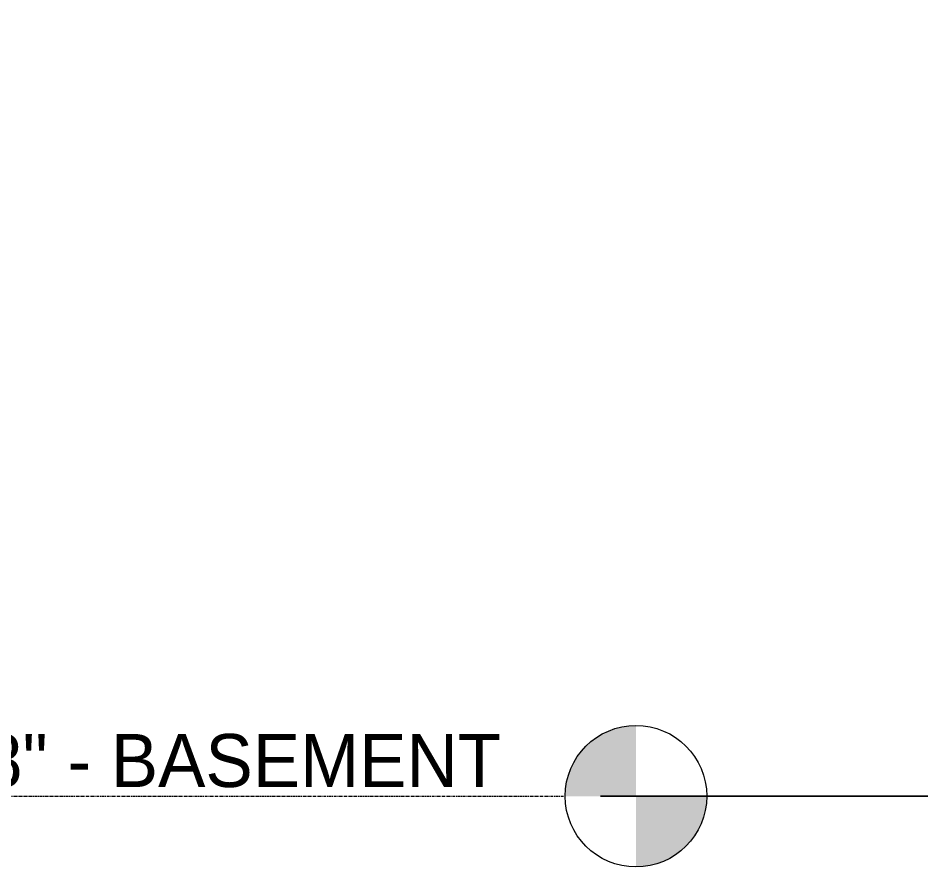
# Model space of a CAD drawing. Header units: inches. Extents: x -4168 to 4202, y -264 to 629.
# Drawn here: x -1923.7 to -1770.6, y -164 to -20 of the extents above; entities that cross this region are included whole.
import ezdxf

# ---------------------------------------------------------------- set-up
doc = ezdxf.new("R2010")
doc.units = ezdxf.units.IN
doc.header["$MEASUREMENT"] = 0
doc.linetypes.add('Grid Line 1_2_', pattern=[0.875, 0.5, -0.125, 0.125, -0.125])
for name, color, linetype, lineweight in [('A-ANNO-DIMS', 211, 'Continuous', 9), ('A-ANNO-DIMS-96', 211, 'Continuous', 9), ('A-FLOR-LEVL', 51, 'Continuous', 9), ('A-FLOR-LEVL-1', 51, 'Grid Line 1_2_', 9)]:
    doc.layers.add(name, color=color, linetype=linetype, lineweight=lineweight)
doc.styles.add('Century Gothic', font='ufonts.com_century-gothic.ttf', dxfattribs={"height": 9})
doc.dimstyles.new('OD__1_8__Tol__', dxfattribs={"dimscale": 12, "dimtxt": 9.397514, "dimasz": 1, "dimexe": 0.75, "dimexo": 0.5, "dimgap": 0.125, "dimtad": 1, "dimdec": 3, "dimrnd": 0.125, "dimzin": 3, "dimdsep": 46, "dimlunit": 4, "dimtxsty": 'Century Gothic', "dimblk1": 'OBLIQUE', "dimblk2": 'OBLIQUE', "dimsah": 1, "dimcen": 0.09, "dimdle": 0.75, "dimazin": 0, "dimtfac": 1, "dimtdec": 4, "dimtix": 1, "dimtmove": 0, "dimatfit": 3, "dimfxl": 1, "dimtvp": 1, "dimtfill": 1, "dimfrac": 2, "dimtolj": 1, "dimtzin": 0, "dimarcsym": 2})

# ---------------------------------------------------------------- blocks, each defined once
blk = doc.blocks.new('Level - Level Head - Circle-50818-BUILDING ELEVATION - WEST')
at = {"layer": 'A-FLOR-LEVL'}
h = blk.add_hatch(color=256, dxfattribs=at)
edge = h.paths.add_edge_path(flags=0)
edge.add_line((-1818.95, 0), (-1830.95, 0))
edge.add_arc((-1818.95, 0), 12, 90, 180, ccw=False)
edge.add_line((-1818.95, 12), (-1818.95, 0))
h = blk.add_hatch(color=256, dxfattribs=at)
edge = h.paths.add_edge_path(flags=0)
edge.add_line((-1818.95, -12), (-1818.95, 0))
edge.add_line((-1818.95, 0), (-1806.95, 0))
edge.add_arc((-1818.95, 0), 12, 270, 360, ccw=False)
blk.add_circle((-1818.95, 0), 12, dxfattribs=at)
blk = doc.blocks.new('DIMBLOCK3-BUILDING ELEVATION - WEST')
at = {"layer": 'A-ANNO-DIMS-96', "lineweight": 50}
for p, q in [((-1692.95, 0), (-1698.95, 6)), ((-1692.95, 0), (-1686.95, -6)), ((-1692.95, -152), (-1698.95, -146)), ((-1692.95, -152), (-1686.95, -158))]:
    blk.add_line(p, q, dxfattribs=at)
at = {"layer": 'A-ANNO-DIMS-96'}
for p, q in [((-1824.95, 0), (-1683.95, 0)), ((-1692.95, 0), (-1824.95, 0)), ((-1692.95, 0), (-1692.95, -161)), ((-1824.95, -152), (-1683.95, -152)), ((-1692.95, -152), (-1824.95, -152))]:
    blk.add_line(p, q, dxfattribs=at)
at = {"layer": 'A-ANNO-DIMS-96', "color": 0, "insert": (-1705.98, -95.24), "char_height": 9, "width": 46.1821, "attachment_point": 1, "rotation": 90, "line_spacing_factor": 0.984502, "style": 'Century Gothic', "bg_fill": 3, "box_fill_scale": 1.25, "bg_fill_color": 256, "bg_fill_true_color": 13158600, "bg_fill_transparency": 0}
blk.add_mtext('12\' - 8"', dxfattribs=at)
blk = doc.blocks.new('_Oblique')
at = {"color": 0, "linetype": 'ByBlock', "lineweight": -2}
blk.add_line((-0.5, -0.5), (0.5, 0.5), dxfattribs=at)

msp = doc.modelspace()

# ---------------------------------------------------------------- linework, layer by layer
at = {"layer": 'A-FLOR-LEVL-1'}
msp.add_line((-4167.9645, -152), (-1830.9484, -152), dxfattribs=at)

# ---------------------------------------------------------------- block references
at = {"layer": 'A-FLOR-LEVL'}
msp.add_blockref('Level - Level Head - Circle-50818-BUILDING ELEVATION - WEST', (0, -152), dxfattribs=at)

# ---------------------------------------------------------------- texts
at = {"layer": 'A-FLOR-LEVL', "insert": (-1960.0687, -141.4492), "char_height": 9, "width": 142.713, "attachment_point": 1, "style": 'Century Gothic'}
msp.add_mtext('-12\' - 8" - BASEMENT', dxfattribs=at)

# ---------------------------------------------------------------- next in the draw order: dimensions: what is measured, and where the dimension line sits
at = {"layer": 'A-ANNO-DIMS'}
dim = msp.add_linear_dim(base=(-1692.9461, -152), p1=(-1830.9484, 0), p2=(-1830.9484, -152), angle=90, dimstyle='OD__1_8__Tol__', override={"dimpost": '<>', "dimfxl": 152}, dxfattribs=at)
dim.commit()
dim.dimension.update_dxf_attribs({"geometry": 'DIMBLOCK3-BUILDING ELEVATION - WEST', "text_midpoint": (-1699.1725, -76)})

doc.saveas('drawing.dxf')
